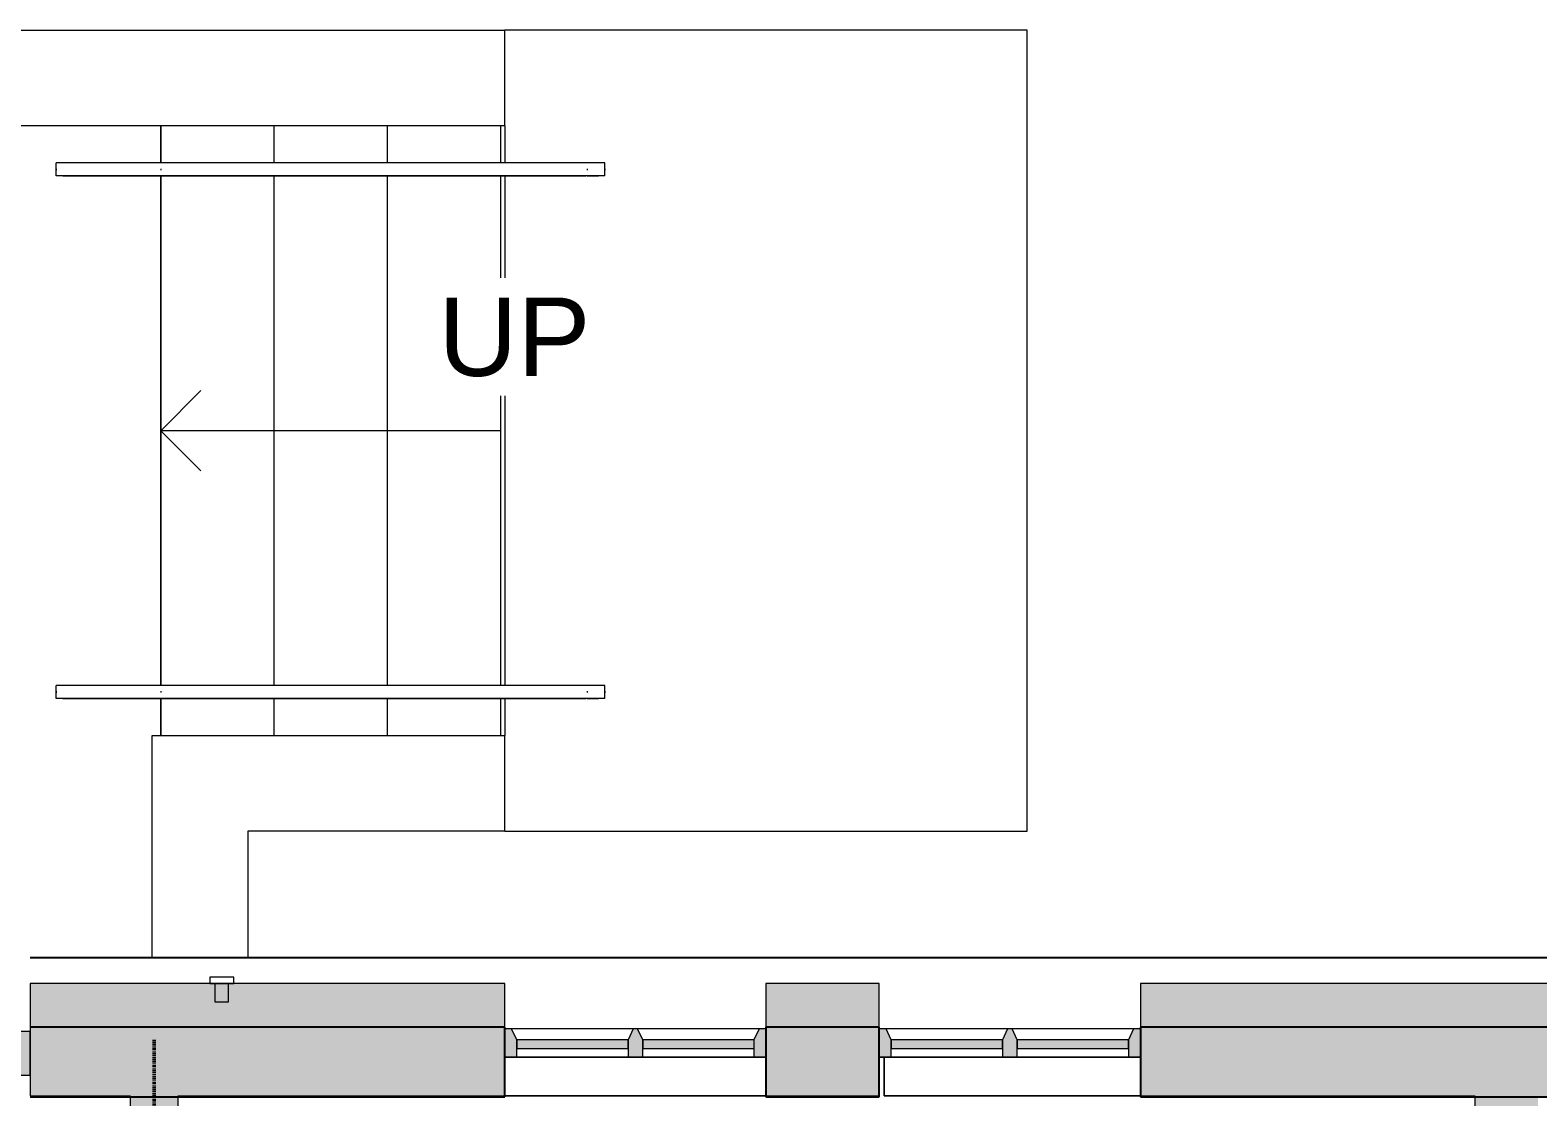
# Model space of a CAD drawing. Header units: inches. Extents: x -3640 to -1418, y -3630 to 137.
# Drawn here: x -2799.4 to -2626.3, y -2624.6 to -2502.1 of the extents above; entities that cross this region are included whole.
import ezdxf

# ---------------------------------------------------------------- set-up
doc = ezdxf.new("R2010")
doc.units = ezdxf.units.IN
doc.header["$MEASUREMENT"] = 0
doc.linetypes.add('1 HOUR', pattern=[0.3125, 0.1875, -0.0625, 0, -0.0625])
for name, color, linetype, lineweight in [('A-FLOR', 192, 'Continuous', 13), ('A-FLOR-HRAL', 11, 'Continuous', 13), ('A-GENM', 13, 'Continuous', 9), ('A-GLAZ-CURT', 52, 'Continuous', 13), ('A-GLAZ-CWMG', 51, 'Continuous', 13), ('A-WALL', 113, 'Continuous', 13), ('A-WALL-PATT', 111, 'Continuous', 13), ('E-SERT', 181, 'Continuous', 13), ('I-WALL', 2, 'Continuous', 13), ('L-SITE-WALL', 31, 'Continuous', 13), ('Q-CASE', 31, 'Continuous', 13), ('S-STRS', 31, 'Continuous', 13), ('S-STRS-ANNO', 31, 'Continuous', 13), ('S-STRS-TEXT', 31, 'Continuous', 13)]:
    doc.layers.add(name, color=color, linetype=linetype, lineweight=lineweight)
doc.styles.add('Arial', font='arial.ttf', dxfattribs={"height": 9})

# ---------------------------------------------------------------- blocks, each defined once
blk = doc.blocks.new('15830016-STRUCT_MARTINEZ-MOORE_CENTRAL_v2018_rvt-1-DIMENSION PLAN - LEVEL 1 _567_ - 2__ - CAD')
at = {"layer": 'A-WALL-PATT', "lineweight": 20}
h = blk.add_hatch(color=10, dxfattribs=at)
h.paths.add_polyline_path([(-2637.9, -2624.64), (-2618.9, -2624.64), (-2618.9, -2616.64), (-2671.9, -2616.64), (-2671.9, -2624.64), (-2652.9, -2624.64)], flags=0)
h.paths.add_polyline_path([(-2210.9, -2624.64), (-2197.9, -2624.64), (-2197.9, -2616.64), (-2210.9, -2616.64)], flags=0)
h.paths.add_polyline_path([(-2852.4, -2624.64), (-2839.4, -2624.64), (-2839.4, -2616.64), (-2852.4, -2616.64)], flags=0)
h.paths.add_polyline_path([(-2799.4, -2624.64), (-2744.9, -2624.64), (-2744.9, -2616.64), (-2799.4, -2616.64)], flags=0)
h.paths.add_polyline_path([(-2167.9, -2624.64), (-2114.9, -2624.64), (-2114.9, -2616.64), (-2167.9, -2616.64)], flags=0)
h.paths.add_polyline_path([(-2293.9, -2624.64), (-2240.9, -2624.64), (-2240.9, -2616.64), (-2293.9, -2616.64)], flags=0)
h.paths.add_polyline_path([(-2714.9, -2624.64), (-2701.9, -2624.64), (-2701.9, -2616.64), (-2714.9, -2616.64)], flags=0)
h.paths.add_polyline_path([(-2545.9, -2624.64), (-2492.9, -2624.64), (-2492.9, -2616.64), (-2545.9, -2616.64)], flags=0)
h.paths.add_polyline_path([(-2323.9, -2624.64), (-2323.9, -2616.64), (-2336.9, -2616.64), (-2336.9, -2624.64)], flags=0)
h.paths.add_polyline_path([(-2588.9, -2624.64), (-2575.9, -2624.64), (-2575.9, -2616.64), (-2588.9, -2616.64)], flags=0)
h.paths.add_polyline_path([(-2366.9, -2624.64), (-2366.9, -2616.64), (-2419.9, -2616.64), (-2419.9, -2624.64), (-2376.44, -2624.64)], flags=0)
h.paths.add_polyline_path([(-2041.9, -2624.64), (-1988.9, -2624.64), (-1988.9, -2616.64), (-2041.9, -2616.64)], flags=0)
h.paths.add_polyline_path([(-2462.9, -2624.64), (-2449.9, -2624.64), (-2449.9, -2616.64), (-2462.9, -2616.64)], flags=0)
h.paths.add_polyline_path([(-1956.34, -2624.64), (-1945.9, -2624.64), (-1945.9, -2616.64), (-1958.9, -2616.64), (-1958.9, -2624.64)], flags=0)
h.paths.add_polyline_path([(-1896.9, -2624.64), (-1862.9, -2624.64), (-1862.9, -2616.64), (-1915.9, -2616.64), (-1915.9, -2624.64)], flags=0)
h.paths.add_polyline_path([(-1832.9, -2624.64), (-1819.9, -2624.64), (-1819.9, -2616.64), (-1832.9, -2616.64), (-1832.9, -2620.28)], flags=0)
h.paths.add_polyline_path([(-1789.9, -2624.64), (-1736.59, -2624.64), (-1736.59, -2616.64), (-1789.9, -2616.64)], flags=0)
h.paths.add_polyline_path([(-1694.4, -2624.64), (-1694.4, -2624.64), (-1694.4, -2616.64)], flags=0)
at = {"layer": 'A-WALL', "color": 253, "lineweight": 25}
blk.add_line((-2799.4, -2608.64), (-2111.4, -2608.64), dxfattribs=at)
at = {"layer": 'L-SITE-WALL', "color": 253, "lineweight": 25}
for p, q in [((-2744.9, -2616.64), (-2799.4, -2616.64)), ((-2744.9, -2624.64), (-2744.9, -2616.64)), ((-2701.9, -2616.64), (-2714.9, -2616.64)), ((-2714.9, -2616.64), (-2714.9, -2624.64)), ((-2701.9, -2624.64), (-2701.9, -2616.64)), ((-2618.9, -2616.64), (-2671.9, -2616.64)), ((-2671.9, -2616.64), (-2671.9, -2624.64)), ((-2799.4, -2624.64), (-2744.9, -2624.64)), ((-2714.9, -2624.64), (-2701.9, -2624.64)), ((-2671.9, -2624.64), (-2652.9, -2624.64)), ((-2652.9, -2624.64), (-2637.9, -2624.64)), ((-2637.9, -2624.64), (-2618.9, -2624.64))]:
    blk.add_line(p, q, dxfattribs=at)
blk = doc.blocks.new('SD_Card_Reader-BSALS - Card Reader-2172332-DIMENSION PLAN - LEVEL 1 _567_ - 2__ - CAD')
at = {"layer": 'E-SERT', "color": 53, "lineweight": 9}
for p, q in [((-2840.01, -2951.83), (-2842.76, -2951.83)), ((-2842.76, -2951.83), (-2842.76, -2952.58)), ((-2842.76, -2952.58), (-2840.01, -2952.58)), ((-2842.14, -2954.71), (-2842.14, -2952.58)), ((-2840.64, -2952.58), (-2840.64, -2954.71)), ((-2840.01, -2952.58), (-2840.01, -2951.83)), ((-2840.64, -2954.71), (-2842.14, -2954.71))]:
    blk.add_line(p, q, dxfattribs=at)
blk = doc.blocks.new('15830016-ELEC_BSALS_CENTRAL_v2018_rvt-1-DIMENSION PLAN - LEVEL 1 _567_ - 2__ - CAD')
at = {"color": 250, "lineweight": 9}
blk.add_blockref('SD_Card_Reader-BSALS - Card Reader-2172332-DIMENSION PLAN - LEVEL 1 _567_ - 2__ - CAD', (63.99, 340.94), dxfattribs=at)
blk = doc.blocks.new('System Panel - Winco Glass-383180-DIMENSION PLAN - LEVEL 1 _567_ - 2__ - CAD')
at = {"layer": 'A-GLAZ-CURT', "lineweight": 9}
blk.add_hatch(color=90, dxfattribs=at).paths.add_polyline_path([(6.390625, -1), (6.390625, 0), (-6.390625, 0), (-6.390625, -1)], flags=0)
at = {"layer": 'A-GLAZ-CURT', "lineweight": 20}
for p, q in [((6.390625, 0), (-6.390625, 0)), ((-6.390625, 0), (-6.390625, -1)), ((6.390625, -1), (6.390625, 0)), ((-6.390625, -1), (6.390625, -1))]:
    blk.add_line(p, q, dxfattribs=at)
blk = doc.blocks.new('Rectangular Mullion - Winco Accent Full_Left-383181-DIMENSION PLAN - LEVEL 1 _567_ - 2__ - CAD')
at = {"layer": 'A-GLAZ-CWMG', "lineweight": 9}
blk.add_hatch(color=90, dxfattribs=at).paths.add_polyline_path([(-1.38, 2), (0, 2), (0, -1.25), (-0.79, -1.25), (-1.38, 0)], flags=0)
at = {"layer": 'A-GLAZ-CWMG', "lineweight": 20}
for p, q in [((-1.38, 0), (-1.38, 2)), ((-1.38, 2), (0, 2)), ((0, 2), (0, -1.25)), ((-0.79, -1.25), (-1.38, 0)), ((0, -1.25), (-0.79, -1.25))]:
    blk.add_line(p, q, dxfattribs=at)
blk = doc.blocks.new('Rectangular Mullion - Winco Accent Full_Right-383184-DIMENSION PLAN - LEVEL 1 _567_ - 2__ - CAD')
at = {"layer": 'A-GLAZ-CWMG', "lineweight": 9}
for p, q in [((-2730.16, -2616.83), (-2744.1, -2616.83)), ((-2743.52, -2620.08), (-2744.9, -2620.08)), ((-2730.74, -2620.08), (-2743.52, -2620.08)), ((-2729.9, -2620.08), (-2730.74, -2620.08))]:
    blk.add_line(p, q, dxfattribs=at)
blk = doc.blocks.new('Rectangular Mullion - Winco Accent Full_Right-383189-DIMENSION PLAN - LEVEL 1 _567_ - 2__ - CAD')
at = {"layer": 'A-GLAZ-CWMG', "lineweight": 9}
blk.add_hatch(color=90, dxfattribs=at).paths.add_polyline_path([(-1.38, 2), (-1.38, 0), (-0.79, -1.25), (0, -1.25), (0, 2)], flags=0)
at = {"layer": 'A-GLAZ-CWMG', "lineweight": 20}
for p, q in [((0, 2), (-1.38, 2)), ((-1.38, 2), (-1.38, 0)), ((0, -1.25), (0, 2)), ((-1.38, 0), (-0.79, -1.25)), ((-0.79, -1.25), (0, -1.25))]:
    blk.add_line(p, q, dxfattribs=at)
blk = doc.blocks.new('Rectangular Mullion - Winco Accent Full_Right-V3-DIMENSION PLAN - LEVEL 1 _567_ - 2__ - CAD')
at = {"layer": 'A-GLAZ-CWMG', "lineweight": 9}
for p, q in [((-2687.16, -2616.83), (-2701.1, -2616.83)), ((-2701.32, -2620.08), (-2701.9, -2620.08)), ((-2700.52, -2620.08), (-2701.32, -2620.08)), ((-2687.74, -2620.08), (-2700.52, -2620.08)), ((-2686.9, -2620.08), (-2687.74, -2620.08))]:
    blk.add_line(p, q, dxfattribs=at)
blk = doc.blocks.new('Rectangular Mullion - 2_ x 5_ Rectangular-383246-DIMENSION PLAN - LEVEL 1 _567_ - 2__ - CAD')
at = {"layer": 'A-GLAZ-CWMG', "lineweight": 9}
blk.add_hatch(color=90, dxfattribs=at).paths.add_polyline_path([(0, 3.5), (0, -1.5), (-2, -1.5), (-2, 3.5)], flags=0)
at = {"layer": 'A-GLAZ-CWMG', "lineweight": 20}
for p, q in [((-2, 3.5), (0, 3.5)), ((-2, -1.5), (-2, 3.5)), ((0, 3.5), (0, -1.5)), ((0, -1.5), (-2, -1.5))]:
    blk.add_line(p, q, dxfattribs=at)
blk = doc.blocks.new('Rectangular Mullion - Winco Accent Full_Right-384199-DIMENSION PLAN - LEVEL 1 _567_ - 2__ - CAD')
at = {"layer": 'A-GLAZ-CWMG', "lineweight": 9}
for p, q in [((-2715.69, -2616.83), (-2729.63, -2616.83)), ((-2729.05, -2620.08), (-2729.9, -2620.08)), ((-2716.27, -2620.08), (-2729.05, -2620.08)), ((-2714.9, -2620.08), (-2716.27, -2620.08))]:
    blk.add_line(p, q, dxfattribs=at)
blk = doc.blocks.new('Rectangular Mullion - Winco Accent Full-384202-DIMENSION PLAN - LEVEL 1 _567_ - 2__ - CAD')
at = {"layer": 'A-GLAZ-CWMG', "lineweight": 9}
blk.add_hatch(color=90, dxfattribs=at).paths.add_polyline_path([(0.84, 2), (0.84, 0), (0.26, -1.25), (-0.26, -1.25), (-0.84, 0), (-0.84, 2)], flags=0)
at = {"layer": 'A-GLAZ-CWMG', "lineweight": 20}
for p, q in [((-0.84, 2), (0.84, 2)), ((-0.84, 0), (-0.84, 2)), ((0.84, 2), (0.84, 0)), ((-0.26, -1.25), (-0.84, 0)), ((0.84, 0), (0.26, -1.25)), ((0.26, -1.25), (-0.26, -1.25))]:
    blk.add_line(p, q, dxfattribs=at)
blk = doc.blocks.new('Casework 103 - Casework 20-552628-DIMENSION PLAN - LEVEL 1 _567_ - 2__ - CAD')
at = {"layer": 'Q-CASE', "lineweight": 20}
for p, q in [((-2763.9, -3432), (-2763.9, -3436.43)), ((-2763.9, -3436.43), (-2763.9, -3432)), ((-2763.9, -3432), (-2763.1, -3432)), ((-2750.32, -3432), (-2763.1, -3432)), ((-2763.1, -3432), (-2750.32, -3432)), ((-2750.32, -3432), (-2748.63, -3432)), ((-2735.85, -3432), (-2748.63, -3432)), ((-2748.63, -3432), (-2735.85, -3432)), ((-2735.85, -3432), (-2734.47, -3432)), ((-2763.9, -3436.43), (-2734.47, -3436.43)), ((-2734.47, -3436.43), (-2763.9, -3436.43))]:
    blk.add_line(p, q, dxfattribs=at)
blk = doc.blocks.new('Casework 104 - Casework 20-552640-DIMENSION PLAN - LEVEL 1 _567_ - 2__ - CAD')
at = {"layer": 'Q-CASE', "lineweight": 20}
for p, q in [((-2770.19, -3432.64), (-2768.82, -3432.64)), ((-2756.03, -3432.64), (-2768.82, -3432.64)), ((-2768.82, -3432.64), (-2756.03, -3432.64)), ((-2756.03, -3432.64), (-2754.35, -3432.64)), ((-2741.57, -3432.64), (-2754.35, -3432.64)), ((-2754.35, -3432.64), (-2741.57, -3432.64)), ((-2741.57, -3432.64), (-2740.19, -3432.64)), ((-2770.19, -3437.08), (-2740.19, -3437.08)), ((-2740.19, -3437.08), (-2770.19, -3437.08))]:
    blk.add_line(p, q, dxfattribs=at)
blk = doc.blocks.new('Fire Rating - BSALS _Combined_1 - 1-Hour Fire-3467341-DIMENSION PLAN - LEVEL 1 _567_ - 2__ - CAD')
at = {"layer": 'A-GENM', "linetype": '1 HOUR', "lineweight": 50}
blk.add_line((0, 0), (131.6875, 0), dxfattribs=at)
blk = doc.blocks.new('Handrail Type - Handrail_Internal_-3992384-DIMENSION PLAN - LEVEL 1 _567_ - 2__ - CAD')
at = {"layer": 'A-FLOR-HRAL', "lineweight": 9}
for p, q in [((-2790.4, -2517.39), (-2795.65, -2517.39)), ((-2795.65, -2518.89), (-2790.4, -2518.89)), ((-2784.57, -2517.39), (-2790.4, -2517.39)), ((-2790.4, -2518.89), (-2784.57, -2518.89)), ((-2735.57, -2517.39), (-2784.57, -2517.39)), ((-2784.57, -2518.89), (-2735.57, -2518.89)), ((-2734.15, -2517.39), (-2735.42, -2517.39)), ((-2735.42, -2518.89), (-2734.15, -2518.89))]:
    blk.add_line(p, q, dxfattribs=at)
for points in [[(-2796.39, -2518.05), (-2796.39, -2518.08), (-2796.4, -2518.14), (-2796.39, -2518.2), (-2796.39, -2518.23)], [(-2784.4, -2518.06), (-2784.4, -2518.09), (-2784.4, -2518.14), (-2784.4, -2518.2), (-2784.4, -2518.22)], [(-2735.4, -2518.22), (-2735.4, -2518.2), (-2735.4, -2518.14), (-2735.4, -2518.09), (-2735.4, -2518.06)], [(-2733.4, -2518.05), (-2733.4, -2518.08), (-2733.39, -2518.14), (-2733.4, -2518.2), (-2733.4, -2518.23)]]:
    blk.add_open_spline(points, degree=3, dxfattribs=at)
blk = doc.blocks.new('Handrail Type - Handrail_Internal_-V113-DIMENSION PLAN - LEVEL 1 _567_ - 2__ - CAD')
at = {"layer": 'A-FLOR-HRAL', "lineweight": 9}
for p, q in [((-2796.4, -2518.89), (-2796.4, -2517.39)), ((-2790.4, -2517.39), (-2796.4, -2517.39)), ((-2790.4, -2518.89), (-2796.4, -2518.89)), ((-2784.4, -2517.39), (-2790.4, -2517.39)), ((-2784.4, -2518.89), (-2790.4, -2518.89)), ((-2735.4, -2517.39), (-2784.4, -2517.39)), ((-2735.4, -2518.89), (-2784.4, -2518.89)), ((-2733.4, -2517.39), (-2735.4, -2517.39)), ((-2733.4, -2518.89), (-2735.4, -2518.89)), ((-2733.4, -2518.89), (-2733.4, -2517.39))]:
    blk.add_line(p, q, dxfattribs=at)
blk = doc.blocks.new('Handrail Type - Handrail_Internal_-3992454-DIMENSION PLAN - LEVEL 1 _567_ - 2__ - CAD')
at = {"layer": 'A-FLOR-HRAL', "lineweight": 9}
for p, q in [((-2790.4, -2577.39), (-2795.65, -2577.39)), ((-2784.57, -2577.39), (-2790.4, -2577.39)), ((-2735.57, -2577.39), (-2784.57, -2577.39)), ((-2734.15, -2577.39), (-2735.42, -2577.39)), ((-2795.65, -2578.89), (-2790.4, -2578.89)), ((-2790.4, -2578.89), (-2784.57, -2578.89)), ((-2784.57, -2578.89), (-2735.57, -2578.89)), ((-2735.42, -2578.89), (-2734.15, -2578.89))]:
    blk.add_line(p, q, dxfattribs=at)
for points in [[(-2796.39, -2578.05), (-2796.39, -2578.08), (-2796.4, -2578.14), (-2796.39, -2578.2), (-2796.39, -2578.23)], [(-2784.4, -2578.06), (-2784.4, -2578.09), (-2784.4, -2578.14), (-2784.4, -2578.2), (-2784.4, -2578.22)], [(-2735.4, -2578.22), (-2735.4, -2578.2), (-2735.4, -2578.14), (-2735.4, -2578.09), (-2735.4, -2578.06)], [(-2733.4, -2578.05), (-2733.4, -2578.08), (-2733.39, -2578.14), (-2733.4, -2578.2), (-2733.4, -2578.23)]]:
    blk.add_open_spline(points, degree=3, dxfattribs=at)
blk = doc.blocks.new('Handrail Type - Handrail_Internal_-V114-DIMENSION PLAN - LEVEL 1 _567_ - 2__ - CAD')
at = {"layer": 'A-FLOR-HRAL', "lineweight": 9}
for p, q in [((-2796.4, -2578.89), (-2796.4, -2577.39)), ((-2790.4, -2577.39), (-2796.4, -2577.39)), ((-2784.4, -2577.39), (-2790.4, -2577.39)), ((-2735.4, -2577.39), (-2784.4, -2577.39)), ((-2733.4, -2577.39), (-2735.4, -2577.39)), ((-2733.4, -2578.89), (-2733.4, -2577.39)), ((-2790.4, -2578.89), (-2796.4, -2578.89)), ((-2784.4, -2578.89), (-2790.4, -2578.89)), ((-2735.4, -2578.89), (-2784.4, -2578.89)), ((-2733.4, -2578.89), (-2735.4, -2578.89))]:
    blk.add_line(p, q, dxfattribs=at)

msp = doc.modelspace()

# ---------------------------------------------------------------- block references
at = {"lineweight": 5}
msp.add_blockref('15830016-STRUCT_MARTINEZ-MOORE_CENTRAL_v2018_rvt-1-DIMENSION PLAN - LEVEL 1 _567_ - 2__ - CAD', (0, 0), dxfattribs=at)

# ---------------------------------------------------------------- next in the draw order: hatches: boundary and pattern name
at = {"layer": 'A-WALL-PATT', "lineweight": 20}
h = msp.add_hatch(color=10, dxfattribs=at)
h.paths.add_polyline_path([(-2839.4, -2624.52), (-2839.4, -2611.64), (-2865.27, -2611.64), (-2865.27, -2624.52)], flags=0)
h.paths.add_polyline_path([(-2626.27, -2624.52), (-2618.9, -2624.52), (-2618.9, -2611.64), (-2671.9, -2611.64), (-2671.9, -2624.52), (-2633.52, -2624.52)], flags=0)
h.paths.add_polyline_path([(-2545.9, -2624.52), (-2492.9, -2624.52), (-2492.9, -2611.64), (-2545.9, -2611.64)], flags=0)
h.paths.add_polyline_path([(-1769.9, -2624.52), (-1769.9, -2611.64), (-1789.9, -2611.64), (-1789.9, -2624.52)], flags=0)
h.paths.add_polyline_path([(-2588.9, -2624.52), (-2575.9, -2624.52), (-2575.9, -2611.64), (-2588.9, -2611.64)], flags=0)
h.paths.add_polyline_path([(-2701.9, -2624.52), (-2701.9, -2611.64), (-2714.9, -2611.64), (-2714.9, -2624.52)], flags=0)
h.paths.add_polyline_path([(-1819.9, -2624.52), (-1819.9, -2611.64), (-1832.9, -2611.64), (-1832.9, -2624.52)], flags=0)
h.paths.add_polyline_path([(-2462.9, -2624.52), (-2449.9, -2624.52), (-2449.9, -2611.64), (-2462.9, -2611.64)], flags=0)
h.paths.add_polyline_path([(-1879.96, -2624.52), (-1862.9, -2624.52), (-1862.9, -2611.64), (-1915.9, -2611.64), (-1915.9, -2624.52)], flags=0)
h.paths.add_polyline_path([(-2744.9, -2624.52), (-2744.9, -2611.64), (-2799.4, -2611.64), (-2799.4, -2624.52), (-2758.35, -2624.52)], flags=0)
h.paths.add_polyline_path([(-2419.9, -2624.52), (-2366.9, -2624.52), (-2366.9, -2611.64), (-2419.9, -2611.64)], flags=0)
h.paths.add_polyline_path([(-1956.34, -2624.52), (-1945.9, -2624.52), (-1945.9, -2611.64), (-1958.9, -2611.64), (-1958.9, -2624.52)], flags=0)
h.paths.add_polyline_path([(-1988.9, -2624.52), (-1988.9, -2611.64), (-2041.9, -2611.64), (-2041.9, -2624.52), (-1994.53, -2624.52)], flags=0)
h.paths.add_polyline_path([(-2336.9, -2624.52), (-2323.9, -2624.52), (-2323.9, -2611.64), (-2336.9, -2611.64)], flags=0)
h.paths.add_polyline_path([(-2147.3, -2624.52), (-2114.9, -2624.52), (-2114.9, -2611.64), (-2167.9, -2611.64), (-2167.9, -2624.52)], flags=0)
h.paths.add_polyline_path([(-2197.9, -2624.52), (-2197.9, -2611.64), (-2210.9, -2611.64), (-2210.9, -2624.52)], flags=0)
h.paths.add_polyline_path([(-2293.9, -2624.52), (-2240.9, -2624.52), (-2240.9, -2611.64), (-2293.9, -2611.64)], flags=0)
msp.add_hatch(color=10, dxfattribs=at).paths.add_polyline_path([(-2782.4, -2752.77), (-2782.4, -2624.52), (-2787.9, -2624.52), (-2787.9, -2752.77)], flags=0)
at = {"layer": 'A-WALL-PATT', "lineweight": 5}
msp.add_hatch(color=50, dxfattribs=at).paths.add_polyline_path([(-2626.27, -2834.39), (-2626.27, -2624.52), (-2633.52, -2624.52), (-2633.52, -2834.39)], flags=0)

# ---------------------------------------------------------------- next in the draw order: linework, layer by layer
at = {"layer": 'A-FLOR', "lineweight": 20}
for p, q in [((-2684.9, -2502.14), (-2744.9, -2502.14)), ((-2684.9, -2594.14), (-2684.9, -2502.14)), ((-2784.4, -2517.39), (-2784.4, -2513.14)), ((-2744.9, -2513.14), (-2744.9, -2517.39)), ((-2784.4, -2577.39), (-2784.4, -2518.89)), ((-2744.9, -2518.89), (-2744.9, -2577.39)), ((-2784.4, -2583.14), (-2784.4, -2578.89)), ((-2744.9, -2578.89), (-2744.9, -2583.14)), ((-2744.9, -2594.14), (-2684.9, -2594.14))]:
    msp.add_line(p, q, dxfattribs=at)
at = {"layer": 'A-WALL', "lineweight": 20}
for p, q in [((-2849.4, -2502.14), (-2744.9, -2502.14)), ((-2744.9, -2513.14), (-2744.9, -2502.14)), ((-2744.9, -2513.14), (-2849.4, -2513.14)), ((-2785.4, -2583.14), (-2744.9, -2583.14)), ((-2785.4, -2608.64), (-2785.4, -2583.14)), ((-2744.9, -2594.14), (-2744.9, -2583.14)), ((-2744.9, -2594.14), (-2774.4, -2594.14)), ((-2774.4, -2594.14), (-2774.4, -2608.64)), ((-2744.9, -2611.64), (-2799.4, -2611.64)), ((-2799.4, -2611.64), (-2799.4, -2624.52)), ((-2744.9, -2624.52), (-2744.9, -2611.64)), ((-2701.9, -2611.64), (-2714.9, -2611.64)), ((-2714.9, -2611.64), (-2714.9, -2624.52)), ((-2701.9, -2624.52), (-2701.9, -2611.64)), ((-2618.9, -2611.64), (-2671.9, -2611.64)), ((-2671.9, -2611.64), (-2671.9, -2624.52)), ((-2799.4, -2624.52), (-2787.9, -2624.52)), ((-2782.4, -2624.52), (-2744.9, -2624.52)), ((-2714.9, -2624.52), (-2701.9, -2624.52)), ((-2671.9, -2624.52), (-2633.52, -2624.52))]:
    msp.add_line(p, q, dxfattribs=at)
at = {"layer": 'I-WALL', "lineweight": 20}
for p, q in [((-2787.9, -2624.52), (-2787.9, -2746.77)), ((-2782.4, -2718.27), (-2782.4, -2624.52)), ((-2633.52, -2624.52), (-2633.52, -2757.77))]:
    msp.add_line(p, q, dxfattribs=at)
at = {"layer": 'S-STRS', "lineweight": 9}
for p, q in [((-2784.4, -2513.14), (-2784.4, -2517.39)), ((-2771.4, -2513.14), (-2771.4, -2517.39)), ((-2758.4, -2513.14), (-2758.4, -2517.39)), ((-2745.4, -2513.14), (-2745.4, -2517.39)), ((-2784.4, -2518.89), (-2784.4, -2577.39)), ((-2771.4, -2518.89), (-2771.4, -2577.39)), ((-2758.4, -2518.89), (-2758.4, -2577.39)), ((-2745.4, -2518.89), (-2745.4, -2577.39)), ((-2784.4, -2578.89), (-2784.4, -2583.14)), ((-2771.4, -2578.89), (-2771.4, -2583.14)), ((-2758.4, -2578.89), (-2758.4, -2583.14)), ((-2745.4, -2578.89), (-2745.4, -2583.14))]:
    msp.add_line(p, q, dxfattribs=at)
at = {"layer": 'S-STRS-ANNO', "lineweight": 9}
for p in [(-2779.8, -2543.54), (-2779.8, -2552.74), (-2745.4, -2548.14)]:
    msp.add_line(p, (-2784.4, -2548.14), dxfattribs=at)

# ---------------------------------------------------------------- next in the draw order: block references
at = {"lineweight": 5}
msp.add_blockref('15830016-ELEC_BSALS_CENTRAL_v2018_rvt-1-DIMENSION PLAN - LEVEL 1 _567_ - 2__ - CAD', (0, 0), dxfattribs=at)
at = {"layer": 'A-FLOR-HRAL', "lineweight": 9}
for name in ['Handrail Type - Handrail_Internal_-3992384-DIMENSION PLAN - LEVEL 1 _567_ - 2__ - CAD', 'Handrail Type - Handrail_Internal_-V113-DIMENSION PLAN - LEVEL 1 _567_ - 2__ - CAD', 'Handrail Type - Handrail_Internal_-3992454-DIMENSION PLAN - LEVEL 1 _567_ - 2__ - CAD', 'Handrail Type - Handrail_Internal_-V114-DIMENSION PLAN - LEVEL 1 _567_ - 2__ - CAD']:
    msp.add_blockref(name, (0, 0), dxfattribs=at)
at = {"layer": 'A-GENM', "rotation": 269.9999999999998}
msp.add_blockref('Fire Rating - BSALS _Combined_1 - 1-Hour Fire-3467341-DIMENSION PLAN - LEVEL 1 _567_ - 2__ - CAD', (-2785.15, -2618.08), dxfattribs=at)
at = {"layer": 'A-GLAZ-CURT', "lineweight": 9}
for p in [(-2737.13, -2618.08), (-2722.66, -2618.08), (-2694.13, -2618.08), (-2679.66, -2618.08)]:
    msp.add_blockref('System Panel - Winco Glass-383180-DIMENSION PLAN - LEVEL 1 _567_ - 2__ - CAD', p, dxfattribs=at)
at = {"layer": 'A-GLAZ-CWMG', "lineweight": 9, "extrusion": (0, 0, -1), "rotation": 180}
for name, p in [('Rectangular Mullion - 2_ x 5_ Rectangular-383246-DIMENSION PLAN - LEVEL 1 _567_ - 2__ - CAD', (2799.4, -2618.64)), ('Rectangular Mullion - Winco Accent Full-384202-DIMENSION PLAN - LEVEL 1 _567_ - 2__ - CAD', (2729.9, -2618.08)), ('Rectangular Mullion - Winco Accent Full_Left-383181-DIMENSION PLAN - LEVEL 1 _567_ - 2__ - CAD', (2714.9, -2618.08)), ('Rectangular Mullion - Winco Accent Full-384202-DIMENSION PLAN - LEVEL 1 _567_ - 2__ - CAD', (2686.9, -2618.08)), ('Rectangular Mullion - Winco Accent Full_Left-383181-DIMENSION PLAN - LEVEL 1 _567_ - 2__ - CAD', (2671.9, -2618.08))]:
    msp.add_blockref(name, p, dxfattribs=at)
at = {"layer": 'A-GLAZ-CWMG', "lineweight": 9}
for name, p in [('Rectangular Mullion - Winco Accent Full_Right-383184-DIMENSION PLAN - LEVEL 1 _567_ - 2__ - CAD', (0, 0)), ('Rectangular Mullion - Winco Accent Full_Right-384199-DIMENSION PLAN - LEVEL 1 _567_ - 2__ - CAD', (0, 0)), ('Rectangular Mullion - Winco Accent Full_Right-V3-DIMENSION PLAN - LEVEL 1 _567_ - 2__ - CAD', (0, 0)), ('Rectangular Mullion - Winco Accent Full_Right-384199-DIMENSION PLAN - LEVEL 1 _567_ - 2__ - CAD', (43, 0))]:
    msp.add_blockref(name, p, dxfattribs=at)
at = {"layer": 'A-GLAZ-CWMG', "lineweight": 9, "rotation": 180}
for p in [(-2744.9, -2618.08), (-2701.9, -2618.08)]:
    msp.add_blockref('Rectangular Mullion - Winco Accent Full_Right-383189-DIMENSION PLAN - LEVEL 1 _567_ - 2__ - CAD', p, dxfattribs=at)
at = {"layer": 'Q-CASE', "lineweight": 20}
for name, p in [('Casework 104 - Casework 20-552640-DIMENSION PLAN - LEVEL 1 _567_ - 2__ - CAD', (25.3, 812.56)), ('Casework 103 - Casework 20-552628-DIMENSION PLAN - LEVEL 1 _567_ - 2__ - CAD', (62.58, 811.92))]:
    msp.add_blockref(name, p, dxfattribs=at)

# ---------------------------------------------------------------- next in the draw order: texts
at = {"layer": 'S-STRS-TEXT', "lineweight": 9, "insert": (-2752.52, -2532.85), "char_height": 9, "width": 20.851, "attachment_point": 1, "line_spacing_factor": 0.941778, "style": 'Arial', "bg_fill": 3, "box_fill_scale": 1.25, "bg_fill_color": 256, "bg_fill_true_color": 13158600, "bg_fill_transparency": 0}
msp.add_mtext('UP', dxfattribs=at)

doc.saveas('drawing.dxf')
